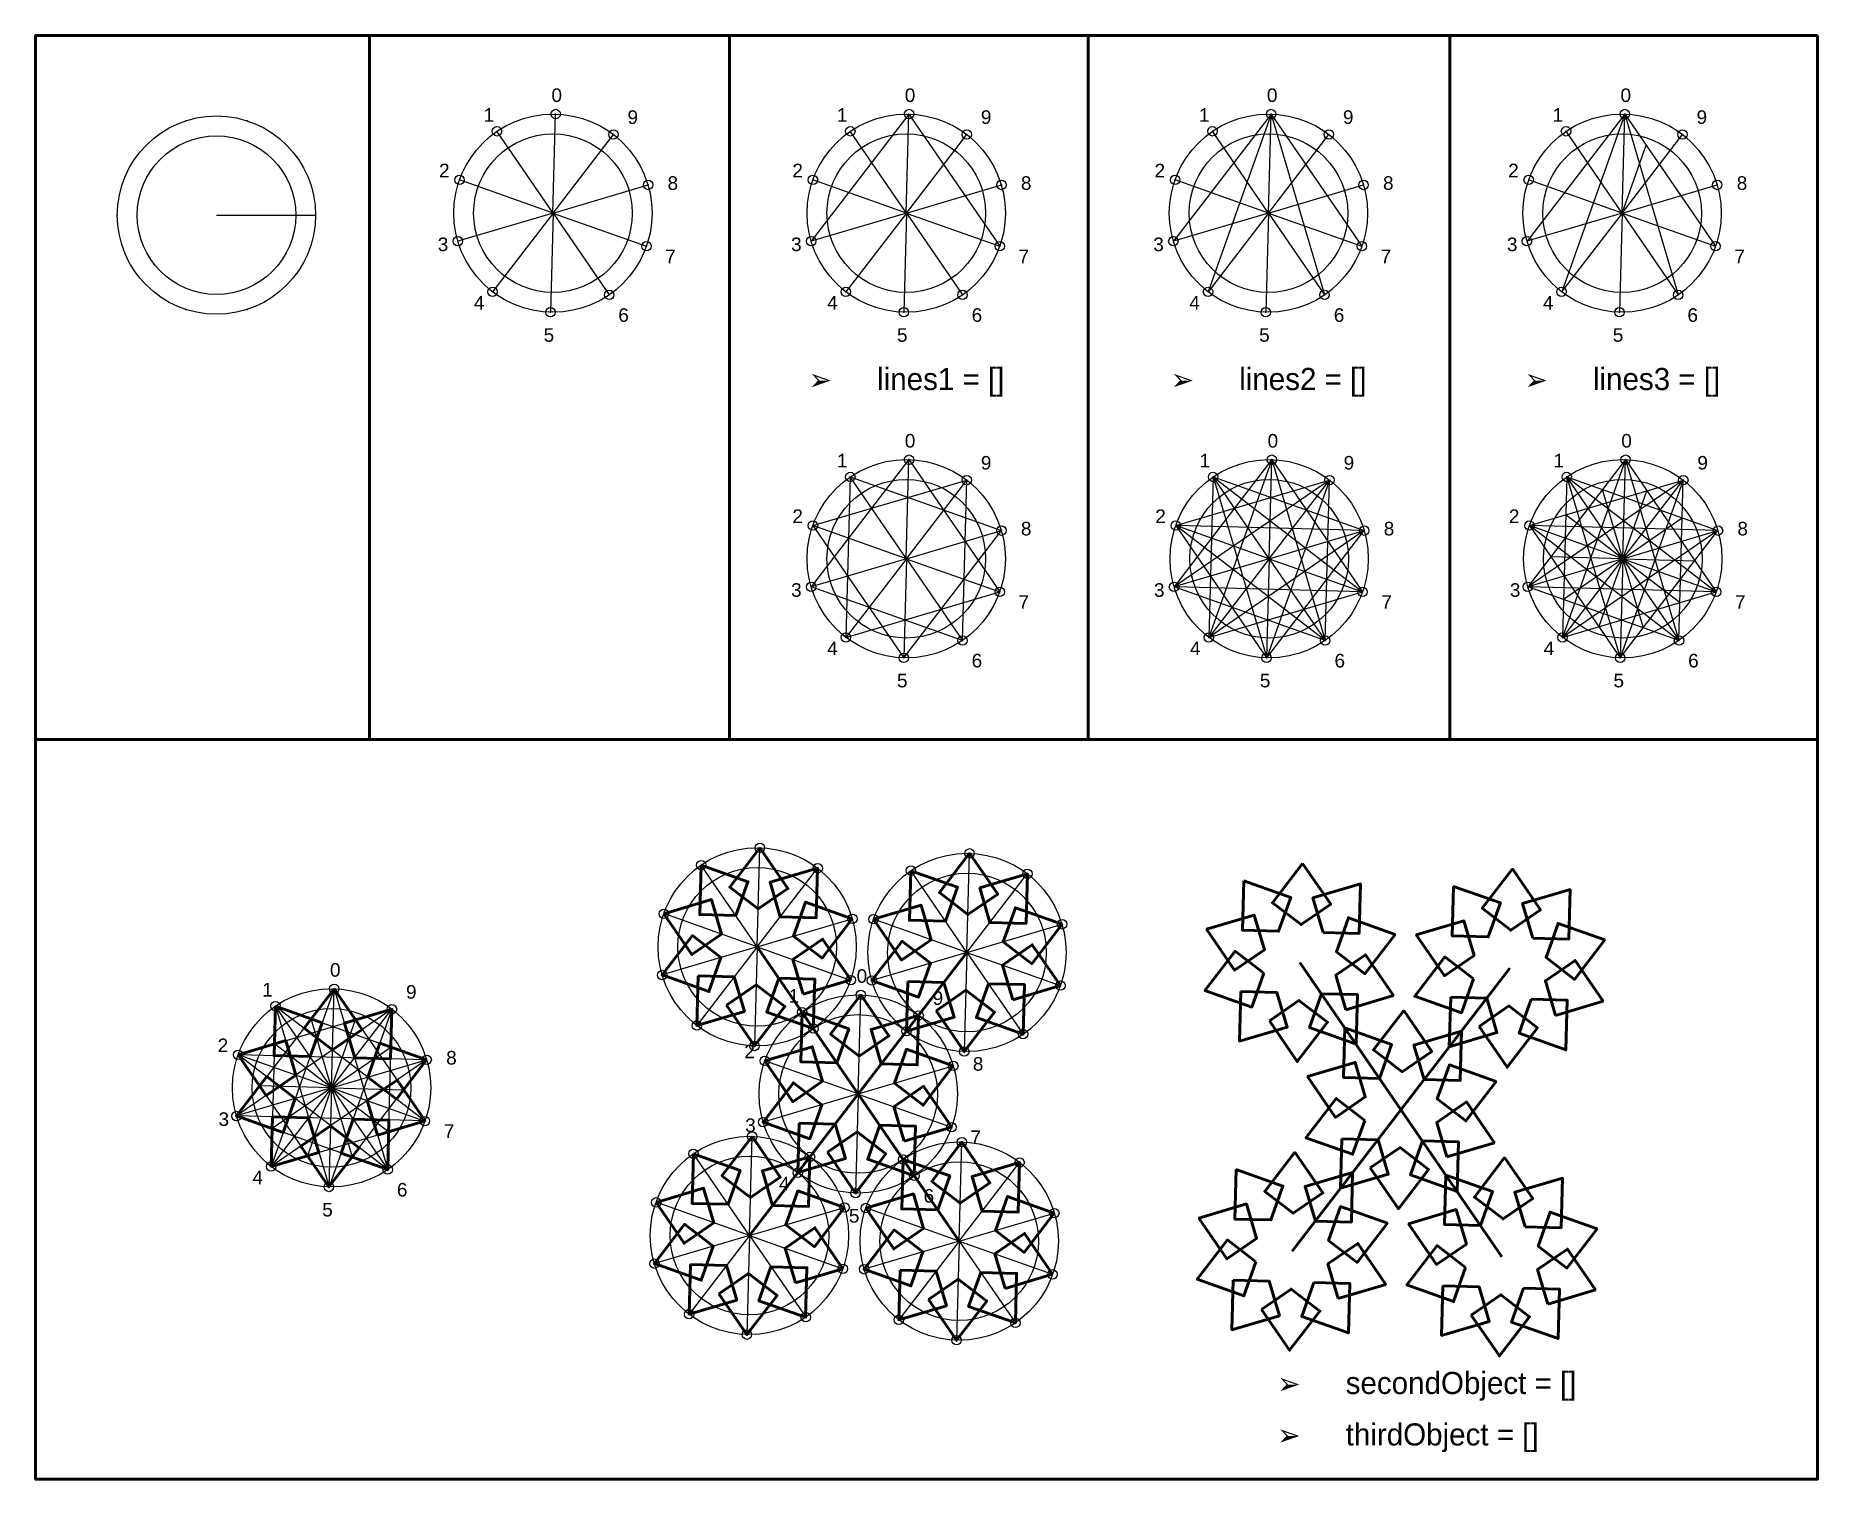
# Model space of a CAD drawing. Header units: inches. Extents: x 7 to 187, y -115 to 31.
import ezdxf

# ---------------------------------------------------------------- set-up
doc = ezdxf.new("R2010")
doc.units = ezdxf.units.IN
doc.header["$MEASUREMENT"] = 0
doc.styles.get("Standard").update_dxf_attribs({"font": 'arial.ttf'})

# ---------------------------------------------------------------- blocks, each defined once
blk = doc.blocks.new('*U1')
blk.add_line((-5, 0), (5, 0))
blk = doc.blocks.new('*U2')
at = {"color": 0, "linetype": 'ByBlock', "lineweight": -2, "transparency": 16777216}
for p, rotation in [((64.58, 17.51), 108), ((67.67, 17.51), 71.99999999999997), ((62.08, 15.69), 143.9999999999999), ((70.17, 15.69), 36.00000000000001), ((61.13, 12.76), 180), ((62.08, 9.82), 215.9999999999999), ((64.58, 8), 251.9999999999999), ((67.67, 8), 287.9999999999999), ((70.17, 9.82), 323.9999999999999)]:
    blk.add_blockref('*U1', p, dxfattribs=dict(at, rotation=rotation))
blk.add_blockref('*U1', (71.13, 12.76), dxfattribs=at)
blk = doc.blocks.new('*U3')
blk.add_circle((0, 0), 0.474)
blk = doc.blocks.new('*U4')
at = {"color": 0, "linetype": 'ByBlock', "lineweight": -2, "transparency": 16777216}
for p, rotation in [((63.04, 22.27), 35.99999999999997), ((58.04, 18.63), 72), ((74.22, 18.63), 324), ((56.13, 12.76), 108), ((76.13, 12.76), 288), ((58.04, 6.88), 144), ((74.22, 6.88), 252), ((63.04, 3.24), 180), ((69.22, 3.24), 216)]:
    blk.add_blockref('*U3', p, dxfattribs=dict(at, rotation=rotation))
blk.add_blockref('*U3', (69.22, 22.27), dxfattribs=at)
blk = doc.blocks.new('*U9')
blk.add_line((-5, 0), (5, 0))
blk = doc.blocks.new('*U10')
at = {"color": 0, "linetype": 'ByBlock', "lineweight": -2, "transparency": 16777216}
for p, rotation in [((64.58, 17.51), 108), ((67.67, 17.51), 71.99999999999997), ((62.08, 15.69), 143.9999999999999), ((70.17, 15.69), 36.00000000000001), ((61.13, 12.76), 180), ((62.08, 9.82), 215.9999999999999), ((64.58, 8), 251.9999999999999), ((67.67, 8), 287.9999999999999), ((70.17, 9.82), 323.9999999999999)]:
    blk.add_blockref('*U9', p, dxfattribs=dict(at, rotation=rotation))
blk.add_blockref('*U9', (71.13, 12.76), dxfattribs=at)
blk = doc.blocks.new('*U11')
blk.add_circle((0, 0), 0.474)
blk = doc.blocks.new('*U12')
at = {"color": 0, "linetype": 'ByBlock', "lineweight": -2, "transparency": 16777216}
for p, rotation in [((63.04, 22.27), 35.99999999999997), ((58.04, 18.63), 72), ((74.22, 18.63), 324), ((56.13, 12.76), 108), ((76.13, 12.76), 288), ((58.04, 6.88), 144), ((74.22, 6.88), 252), ((63.04, 3.24), 180), ((69.22, 3.24), 216)]:
    blk.add_blockref('*U11', p, dxfattribs=dict(at, rotation=rotation))
blk.add_blockref('*U11', (69.22, 22.27), dxfattribs=at)
blk = doc.blocks.new('*U13')
blk.add_line((-5, 0), (5, 0))
blk = doc.blocks.new('*U14')
at = {"color": 0, "linetype": 'ByBlock', "lineweight": -2, "transparency": 16777216}
for p, rotation in [((64.58, 17.51), 108), ((67.67, 17.51), 71.99999999999997), ((62.08, 15.69), 143.9999999999999), ((70.17, 15.69), 36.00000000000001), ((61.13, 12.76), 180), ((62.08, 9.82), 215.9999999999999), ((64.58, 8), 251.9999999999999), ((67.67, 8), 287.9999999999999), ((70.17, 9.82), 323.9999999999999)]:
    blk.add_blockref('*U13', p, dxfattribs=dict(at, rotation=rotation))
blk.add_blockref('*U13', (71.13, 12.76), dxfattribs=at)
blk = doc.blocks.new('*U15')
blk.add_circle((0, 0), 0.474)
blk = doc.blocks.new('*U16')
at = {"color": 0, "linetype": 'ByBlock', "lineweight": -2, "transparency": 16777216}
for p, rotation in [((63.04, 22.27), 35.99999999999997), ((58.04, 18.63), 72), ((74.22, 18.63), 324), ((56.13, 12.76), 108), ((76.13, 12.76), 288), ((58.04, 6.88), 144), ((74.22, 6.88), 252), ((63.04, 3.24), 180), ((69.22, 3.24), 216)]:
    blk.add_blockref('*U15', p, dxfattribs=dict(at, rotation=rotation))
blk.add_blockref('*U15', (69.22, 22.27), dxfattribs=at)
blk = doc.blocks.new('*U17')
blk.add_line((-5, 0), (5, 0))
blk = doc.blocks.new('*U18')
at = {"color": 0, "linetype": 'ByBlock', "lineweight": -2, "transparency": 16777216}
for p, rotation in [((64.58, 17.51), 108), ((67.67, 17.51), 71.99999999999997), ((62.08, 15.69), 143.9999999999999), ((70.17, 15.69), 36.00000000000001), ((61.13, 12.76), 180), ((62.08, 9.82), 215.9999999999999), ((64.58, 8), 251.9999999999999), ((67.67, 8), 287.9999999999999), ((70.17, 9.82), 323.9999999999999)]:
    blk.add_blockref('*U17', p, dxfattribs=dict(at, rotation=rotation))
blk.add_blockref('*U17', (71.13, 12.76), dxfattribs=at)
blk = doc.blocks.new('*U19')
blk.add_circle((0, 0), 0.474)
blk = doc.blocks.new('*U20')
at = {"color": 0, "linetype": 'ByBlock', "lineweight": -2, "transparency": 16777216}
for p, rotation in [((63.04, 22.27), 35.99999999999997), ((58.04, 18.63), 72), ((74.22, 18.63), 324), ((56.13, 12.76), 108), ((76.13, 12.76), 288), ((58.04, 6.88), 144), ((74.22, 6.88), 252), ((63.04, 3.24), 180), ((69.22, 3.24), 216)]:
    blk.add_blockref('*U19', p, dxfattribs=dict(at, rotation=rotation))
blk.add_blockref('*U19', (69.22, 22.27), dxfattribs=at)
blk = doc.blocks.new('*U25')
blk.add_line((-5, 0), (5, 0))
blk = doc.blocks.new('*U26')
at = {"color": 0, "linetype": 'ByBlock', "lineweight": -2, "transparency": 16777216}
for p, rotation in [((64.58, 17.51), 108), ((67.67, 17.51), 71.99999999999997), ((62.08, 15.69), 143.9999999999999), ((70.17, 15.69), 36.00000000000001), ((61.13, 12.76), 180), ((62.08, 9.82), 215.9999999999999), ((64.58, 8), 251.9999999999999), ((67.67, 8), 287.9999999999999), ((70.17, 9.82), 323.9999999999999)]:
    blk.add_blockref('*U25', p, dxfattribs=dict(at, rotation=rotation))
blk.add_blockref('*U25', (71.13, 12.76), dxfattribs=at)
blk = doc.blocks.new('*U27')
blk.add_circle((0, 0), 0.474)
blk = doc.blocks.new('*U28')
at = {"color": 0, "linetype": 'ByBlock', "lineweight": -2, "transparency": 16777216}
for p, rotation in [((63.04, 22.27), 35.99999999999997), ((58.04, 18.63), 72), ((74.22, 18.63), 324), ((56.13, 12.76), 108), ((76.13, 12.76), 288), ((58.04, 6.88), 144), ((74.22, 6.88), 252), ((63.04, 3.24), 180), ((69.22, 3.24), 216)]:
    blk.add_blockref('*U27', p, dxfattribs=dict(at, rotation=rotation))
blk.add_blockref('*U27', (69.22, 22.27), dxfattribs=at)
blk = doc.blocks.new('*U29')
blk.add_line((-5, 0), (5, 0))
blk = doc.blocks.new('*U30')
at = {"color": 0, "linetype": 'ByBlock', "lineweight": -2, "transparency": 16777216}
for p, rotation in [((64.58, 17.51), 108), ((67.67, 17.51), 71.99999999999997), ((62.08, 15.69), 143.9999999999999), ((70.17, 15.69), 36.00000000000001), ((61.13, 12.76), 180), ((62.08, 9.82), 215.9999999999999), ((64.58, 8), 251.9999999999999), ((67.67, 8), 287.9999999999999), ((70.17, 9.82), 323.9999999999999)]:
    blk.add_blockref('*U29', p, dxfattribs=dict(at, rotation=rotation))
blk.add_blockref('*U29', (71.13, 12.76), dxfattribs=at)
blk = doc.blocks.new('*U31')
blk.add_circle((0, 0), 0.474)
blk = doc.blocks.new('*U32')
at = {"color": 0, "linetype": 'ByBlock', "lineweight": -2, "transparency": 16777216}
for p, rotation in [((63.04, 22.27), 35.99999999999997), ((58.04, 18.63), 72), ((74.22, 18.63), 324), ((56.13, 12.76), 108), ((76.13, 12.76), 288), ((58.04, 6.88), 144), ((74.22, 6.88), 252), ((63.04, 3.24), 180), ((69.22, 3.24), 216)]:
    blk.add_blockref('*U31', p, dxfattribs=dict(at, rotation=rotation))
blk.add_blockref('*U31', (69.22, 22.27), dxfattribs=at)
blk = doc.blocks.new('*U33')
blk.add_line((-5, 0), (5, 0))
blk = doc.blocks.new('*U34')
at = {"color": 0, "linetype": 'ByBlock', "lineweight": -2, "transparency": 16777216}
for p, rotation in [((64.58, 17.51), 108), ((67.67, 17.51), 71.99999999999997), ((62.08, 15.69), 143.9999999999999), ((70.17, 15.69), 36.00000000000001), ((61.13, 12.76), 180), ((62.08, 9.82), 215.9999999999999), ((64.58, 8), 251.9999999999999), ((67.67, 8), 287.9999999999999), ((70.17, 9.82), 323.9999999999999)]:
    blk.add_blockref('*U33', p, dxfattribs=dict(at, rotation=rotation))
blk.add_blockref('*U33', (71.13, 12.76), dxfattribs=at)
blk = doc.blocks.new('*U35')
blk.add_circle((0, 0), 0.474)
blk = doc.blocks.new('*U36')
at = {"color": 0, "linetype": 'ByBlock', "lineweight": -2, "transparency": 16777216}
for p, rotation in [((63.04, 22.27), 35.99999999999997), ((58.04, 18.63), 72), ((74.22, 18.63), 324), ((56.13, 12.76), 108), ((76.13, 12.76), 288), ((58.04, 6.88), 144), ((74.22, 6.88), 252), ((63.04, 3.24), 180), ((69.22, 3.24), 216)]:
    blk.add_blockref('*U35', p, dxfattribs=dict(at, rotation=rotation))
blk.add_blockref('*U35', (69.22, 22.27), dxfattribs=at)
blk = doc.blocks.new('*U39')
blk.add_line((-5, 0), (5, 0))
blk = doc.blocks.new('*U40')
at = {"color": 0, "linetype": 'ByBlock', "lineweight": -2, "transparency": 16777216}
for p, rotation in [((64.58, 17.51), 108), ((67.67, 17.51), 71.99999999999997), ((62.08, 15.69), 143.9999999999999), ((70.17, 15.69), 36.00000000000001), ((61.13, 12.76), 180), ((62.08, 9.82), 215.9999999999999), ((64.58, 8), 251.9999999999999), ((67.67, 8), 287.9999999999999), ((70.17, 9.82), 323.9999999999999)]:
    blk.add_blockref('*U39', p, dxfattribs=dict(at, rotation=rotation))
blk.add_blockref('*U39', (71.13, 12.76), dxfattribs=at)
blk = doc.blocks.new('*U37')
blk.add_circle((0, 0), 0.474)
blk = doc.blocks.new('*U38')
at = {"color": 0, "linetype": 'ByBlock', "lineweight": -2, "transparency": 16777216}
for p, rotation in [((63.04, 22.27), 35.99999999999997), ((58.04, 18.63), 72), ((74.22, 18.63), 324), ((56.13, 12.76), 108), ((76.13, 12.76), 288), ((58.04, 6.88), 144), ((74.22, 6.88), 252), ((63.04, 3.24), 180), ((69.22, 3.24), 216)]:
    blk.add_blockref('*U37', p, dxfattribs=dict(at, rotation=rotation))
blk.add_blockref('*U37', (69.22, 22.27), dxfattribs=at)
blk = doc.blocks.new('*U45')
blk.add_circle((0, 0), 0.474)
blk = doc.blocks.new('*U46')
at = {"color": 0, "linetype": 'ByBlock', "lineweight": -2, "transparency": 16777216}
for p, rotation in [((63.04, 22.27), 35.99999999999997), ((58.04, 18.63), 72), ((74.22, 18.63), 324), ((56.13, 12.76), 108), ((76.13, 12.76), 288), ((58.04, 6.88), 144), ((74.22, 6.88), 252), ((63.04, 3.24), 180), ((69.22, 3.24), 216)]:
    blk.add_blockref('*U45', p, dxfattribs=dict(at, rotation=rotation))
blk.add_blockref('*U45', (69.22, 22.27), dxfattribs=at)
blk = doc.blocks.new('*U49')
blk.add_line((-5, 0), (5, 0))
blk = doc.blocks.new('*U50')
at = {"color": 0, "linetype": 'ByBlock', "lineweight": -2, "transparency": 16777216}
for p, rotation in [((64.58, 17.51), 108), ((67.67, 17.51), 71.99999999999997), ((62.08, 15.69), 143.9999999999999), ((70.17, 15.69), 36.00000000000001), ((61.13, 12.76), 180), ((62.08, 9.82), 215.9999999999999), ((64.58, 8), 251.9999999999999), ((67.67, 8), 287.9999999999999), ((70.17, 9.82), 323.9999999999999)]:
    blk.add_blockref('*U49', p, dxfattribs=dict(at, rotation=rotation))
blk.add_blockref('*U49', (71.13, 12.76), dxfattribs=at)
blk = doc.blocks.new('*U53')
blk.add_circle((0, 0), 0.474)
blk = doc.blocks.new('*U54')
at = {"color": 0, "linetype": 'ByBlock', "lineweight": -2, "transparency": 16777216}
for p, rotation in [((63.04, 22.27), 35.99999999999997), ((58.04, 18.63), 72), ((74.22, 18.63), 324), ((56.13, 12.76), 108), ((76.13, 12.76), 288), ((58.04, 6.88), 144), ((74.22, 6.88), 252), ((63.04, 3.24), 180), ((69.22, 3.24), 216)]:
    blk.add_blockref('*U53', p, dxfattribs=dict(at, rotation=rotation))
blk.add_blockref('*U53', (69.22, 22.27), dxfattribs=at)
blk = doc.blocks.new('*U51')
blk.add_line((-5, 0), (5, 0))
blk = doc.blocks.new('*U52')
at = {"color": 0, "linetype": 'ByBlock', "lineweight": -2, "transparency": 16777216}
for p, rotation in [((64.58, 17.51), 108), ((67.67, 17.51), 71.99999999999997), ((62.08, 15.69), 143.9999999999999), ((70.17, 15.69), 36.00000000000001), ((61.13, 12.76), 180), ((62.08, 9.82), 215.9999999999999), ((64.58, 8), 251.9999999999999), ((67.67, 8), 287.9999999999999), ((70.17, 9.82), 323.9999999999999)]:
    blk.add_blockref('*U51', p, dxfattribs=dict(at, rotation=rotation))
blk.add_blockref('*U51', (71.13, 12.76), dxfattribs=at)
blk = doc.blocks.new('*U57')
blk.add_circle((0, 0), 0.474)
blk = doc.blocks.new('*U58')
at = {"color": 0, "linetype": 'ByBlock', "lineweight": -2, "transparency": 16777216}
for p, rotation in [((63.04, 22.27), 35.99999999999997), ((58.04, 18.63), 72), ((74.22, 18.63), 324), ((56.13, 12.76), 108), ((76.13, 12.76), 288), ((58.04, 6.88), 144), ((74.22, 6.88), 252), ((63.04, 3.24), 180), ((69.22, 3.24), 216)]:
    blk.add_blockref('*U57', p, dxfattribs=dict(at, rotation=rotation))
blk.add_blockref('*U57', (69.22, 22.27), dxfattribs=at)
blk = doc.blocks.new('*U55')
blk.add_line((-5, 0), (5, 0))
blk = doc.blocks.new('*U56')
at = {"color": 0, "linetype": 'ByBlock', "lineweight": -2, "transparency": 16777216}
for p, rotation in [((64.58, 17.51), 108), ((67.67, 17.51), 71.99999999999997), ((62.08, 15.69), 143.9999999999999), ((70.17, 15.69), 36.00000000000001), ((61.13, 12.76), 180), ((62.08, 9.82), 215.9999999999999), ((64.58, 8), 251.9999999999999), ((67.67, 8), 287.9999999999999), ((70.17, 9.82), 323.9999999999999)]:
    blk.add_blockref('*U55', p, dxfattribs=dict(at, rotation=rotation))
blk.add_blockref('*U55', (71.13, 12.76), dxfattribs=at)
blk = doc.blocks.new('*U61')
blk.add_circle((0, 0), 0.474)
blk = doc.blocks.new('*U62')
at = {"color": 0, "linetype": 'ByBlock', "lineweight": -2, "transparency": 16777216}
for p, rotation in [((63.04, 22.27), 35.99999999999997), ((58.04, 18.63), 72), ((74.22, 18.63), 324), ((56.13, 12.76), 108), ((76.13, 12.76), 288), ((58.04, 6.88), 144), ((74.22, 6.88), 252), ((63.04, 3.24), 180), ((69.22, 3.24), 216)]:
    blk.add_blockref('*U61', p, dxfattribs=dict(at, rotation=rotation))
blk.add_blockref('*U61', (69.22, 22.27), dxfattribs=at)
blk = doc.blocks.new('*U59')
blk.add_line((-5, 0), (5, 0))
blk = doc.blocks.new('*U60')
at = {"color": 0, "linetype": 'ByBlock', "lineweight": -2, "transparency": 16777216}
for p, rotation in [((64.58, 17.51), 108), ((67.67, 17.51), 71.99999999999997), ((62.08, 15.69), 143.9999999999999), ((70.17, 15.69), 36.00000000000001), ((61.13, 12.76), 180), ((62.08, 9.82), 215.9999999999999), ((64.58, 8), 251.9999999999999), ((67.67, 8), 287.9999999999999), ((70.17, 9.82), 323.9999999999999)]:
    blk.add_blockref('*U59', p, dxfattribs=dict(at, rotation=rotation))
blk.add_blockref('*U59', (71.13, 12.76), dxfattribs=at)
blk = doc.blocks.new('*U65')
blk.add_circle((0, 0), 0.474)
blk = doc.blocks.new('*U66')
at = {"color": 0, "linetype": 'ByBlock', "lineweight": -2, "transparency": 16777216}
for p, rotation in [((63.04, 22.27), 35.99999999999997), ((58.04, 18.63), 72), ((74.22, 18.63), 324), ((56.13, 12.76), 108), ((76.13, 12.76), 288), ((58.04, 6.88), 144), ((74.22, 6.88), 252), ((63.04, 3.24), 180), ((69.22, 3.24), 216)]:
    blk.add_blockref('*U65', p, dxfattribs=dict(at, rotation=rotation))
blk.add_blockref('*U65', (69.22, 22.27), dxfattribs=at)
blk = doc.blocks.new('*U63')
blk.add_line((-5, 0), (5, 0))
blk = doc.blocks.new('*U64')
at = {"color": 0, "linetype": 'ByBlock', "lineweight": -2, "transparency": 16777216}
for p, rotation in [((64.58, 17.51), 108), ((67.67, 17.51), 71.99999999999997), ((62.08, 15.69), 143.9999999999999), ((70.17, 15.69), 36.00000000000001), ((61.13, 12.76), 180), ((62.08, 9.82), 215.9999999999999), ((64.58, 8), 251.9999999999999), ((67.67, 8), 287.9999999999999), ((70.17, 9.82), 323.9999999999999)]:
    blk.add_blockref('*U63', p, dxfattribs=dict(at, rotation=rotation))
blk.add_blockref('*U63', (71.13, 12.76), dxfattribs=at)

msp = doc.modelspace()

# ---------------------------------------------------------------- linework, layer by layer
at = {"lineweight": 53}
for p, q in [((41.13, 30.59), (41.13, -40.4)), ((77.44, 30.59), (77.44, -40.4)), ((113.64, 30.59), (113.64, -40.4)), ((150.1, 30.59), (150.1, -40.4)), ((187.18, 30.59), (187.18, -40.4)), ((101.4, -61.87), (79.46, -90.41)), ((80.24, -61.3), (100.62, -90.98))]:
    msp.add_line(p, q, dxfattribs=at)
at = {"color": 240, "true_color": 0xed1f24}
for p, q in [((95.55, 22.69), (85.69, 9.86)), ((95.55, 22.69), (104.71, 9.35)), ((132.08, 22.69), (122.22, 9.86)), ((132.08, 22.69), (141.23, 9.35)), ((167.75, 22.69), (157.89, 9.86)), ((167.75, 22.69), (176.91, 9.35)), ((95.55, -12.16), (85.69, -24.99)), ((95.55, -12.16), (104.71, -25.5)), ((132.15, -12.16), (122.29, -24.99)), ((132.15, -12.16), (141.31, -25.5)), ((167.82, -12.16), (157.96, -24.99)), ((167.82, -12.16), (176.98, -25.5)), ((85.86, -18.82), (101.38, -14.23)), ((89.62, -13.91), (89.19, -30.09)), ((89.62, -13.91), (104.87, -19.33)), ((100.94, -30.4), (101.38, -14.23)), ((122.46, -18.82), (137.97, -14.23)), ((126.22, -13.91), (125.79, -30.09)), ((126.22, -13.91), (141.47, -19.33)), ((137.54, -30.4), (137.97, -14.23)), ((158.13, -18.82), (173.65, -14.23)), ((161.9, -13.91), (161.46, -30.09)), ((161.9, -13.91), (177.14, -19.33)), ((173.21, -30.4), (173.65, -14.23)), ((85.86, -18.82), (95.02, -32.16)), ((95.03, -32.16), (104.87, -19.33)), ((122.46, -18.82), (131.61, -32.16)), ((131.63, -32.16), (141.47, -19.33)), ((158.13, -18.82), (167.29, -32.16)), ((167.3, -32.16), (177.14, -19.33)), ((100.94, -30.4), (85.69, -24.99)), ((137.54, -30.4), (122.29, -24.99)), ((173.21, -30.4), (157.96, -24.99)), ((89.19, -30.09), (104.71, -25.5)), ((125.79, -30.09), (141.31, -25.5)), ((161.46, -30.09), (176.98, -25.5)), ((37.58, -65.52), (27.72, -78.35)), ((37.58, -65.52), (46.74, -78.86)), ((27.89, -72.18), (43.4, -67.59)), ((31.65, -67.28), (31.22, -83.45)), ((31.65, -67.28), (46.9, -72.69)), ((42.97, -83.77), (43.4, -67.59)), ((27.89, -72.18), (37.04, -85.52)), ((37.06, -85.52), (46.9, -72.69)), ((42.97, -83.77), (27.72, -78.35)), ((31.22, -83.45), (46.74, -78.86))]:
    msp.add_line(p, q, dxfattribs=at)
at = {"color": 4}
for p, q in [((132.08, 22.69), (125.72, 4.77)), ((132.08, 22.69), (137.47, 4.45)), ((167.75, 22.69), (161.39, 4.77)), ((167.75, 22.69), (173.14, 4.45)), ((132.15, -12.16), (125.79, -30.09)), ((132.15, -12.16), (137.54, -30.4)), ((167.82, -12.16), (161.46, -30.09)), ((167.82, -12.16), (173.21, -30.4)), ((137.97, -14.23), (122.29, -24.99)), ((126.22, -13.91), (141.31, -25.5)), ((126.22, -13.91), (131.63, -32.16)), ((137.97, -14.23), (131.63, -32.16)), ((173.65, -14.23), (157.96, -24.99)), ((161.9, -13.91), (176.98, -25.5)), ((161.9, -13.91), (167.3, -32.16)), ((173.65, -14.23), (167.3, -32.16)), ((141.47, -19.33), (122.46, -18.82)), ((137.54, -30.4), (122.46, -18.82)), ((141.47, -19.33), (125.79, -30.09)), ((177.14, -19.33), (158.13, -18.82)), ((173.21, -30.4), (158.13, -18.82)), ((177.14, -19.33), (161.46, -30.09)), ((141.31, -25.5), (122.29, -24.99)), ((176.98, -25.5), (157.96, -24.99)), ((37.58, -65.52), (31.22, -83.45)), ((37.58, -65.52), (42.97, -83.77)), ((43.4, -67.59), (27.72, -78.35)), ((31.65, -67.28), (46.74, -78.86)), ((31.65, -67.28), (37.06, -85.52)), ((43.4, -67.59), (37.06, -85.52)), ((46.9, -72.69), (27.89, -72.18)), ((42.97, -83.77), (27.89, -72.18)), ((46.9, -72.69), (31.22, -83.45)), ((46.74, -78.86), (27.72, -78.35))]:
    msp.add_line(p, q, dxfattribs=at)
at = {"color": 3}
for p, q in [((167.48, 12.69), (169.91, 19.54)), ((167.55, -22.16), (165.49, -15.19)), ((167.55, -22.16), (169.98, -15.31)), ((167.55, -22.16), (161.79, -17.73)), ((167.55, -22.16), (173.54, -18.05)), ((167.55, -22.16), (160.29, -21.96)), ((167.55, -22.16), (161.56, -26.27)), ((167.55, -22.16), (165.12, -29.01)), ((167.55, -22.16), (169.62, -29.13)), ((167.55, -22.16), (173.32, -26.59)), ((167.55, -22.16), (174.82, -22.36)), ((37.31, -75.52), (35.25, -68.55)), ((37.31, -75.52), (39.74, -68.67)), ((37.31, -75.52), (31.55, -71.09)), ((37.31, -75.52), (43.3, -71.41)), ((37.31, -75.52), (30.05, -75.33)), ((37.31, -75.52), (31.32, -79.63)), ((37.31, -75.52), (34.88, -82.37)), ((37.31, -75.52), (39.38, -82.49)), ((37.31, -75.52), (43.07, -79.95)), ((37.31, -75.52), (44.58, -75.72))]:
    msp.add_line(p, q, dxfattribs=at)
msp.add_line((25.7, 12.49), (35.7, 12.49))
at = {"color": 30, "lineweight": 53, "true_color": 0xf26722}
msp.add_line((134.99, -62.88), (155.36, -92.56), dxfattribs=at)
at = {"color": 2, "lineweight": 53}
msp.add_line((156.15, -63.45), (134.21, -91.99), dxfattribs=at)
at = {"lineweight": 53}
msp.add_lwpolyline([(187.18, -40.4), (7.46, -40.4), (7.46, 30.59), (187.18, 30.59)], dxfattribs=at)
msp.add_lwpolyline([(7.46, -40.4), (187.18, -40.4), (187.18, -115), (7.46, -115)], close=True, dxfattribs=at)
at = {"color": 6, "lineweight": 53}
for points in [[(80.51, -51.3), (77.47, -55.27), (80.35, -57.48), (83.34, -55.43), (80.51, -51.3)], [(101.67, -51.87), (98.62, -55.83), (101.5, -58.05), (104.5, -55.99), (101.67, -51.87)], [(74.59, -53.05), (74.45, -58.05), (78.08, -58.15), (79.3, -54.73), (74.59, -53.05)], [(82.57, -58.27), (81.54, -54.79), (86.34, -53.37), (86.2, -58.37), (82.57, -58.27)], [(95.74, -53.62), (95.6, -58.62), (99.24, -58.72), (100.45, -55.29), (95.74, -53.62)], [(135.26, -52.88), (132.21, -56.85), (135.1, -59.06), (138.09, -57), (135.26, -52.88)], [(156.41, -53.45), (153.37, -57.41), (156.25, -59.63), (159.24, -57.57), (156.41, -53.45)], [(103.72, -58.84), (102.7, -55.35), (107.49, -53.94), (107.36, -58.93), (103.72, -58.84)], [(129.33, -54.63), (129.2, -59.63), (132.83, -59.73), (134.05, -56.31), (129.33, -54.63)], [(137.32, -59.85), (136.29, -56.37), (141.09, -54.95), (140.95, -59.95), (137.32, -59.85)], [(150.49, -55.2), (150.35, -60.2), (153.98, -60.3), (155.2, -56.87), (150.49, -55.2)], [(158.47, -60.42), (157.44, -56.93), (162.24, -55.52), (162.1, -60.51), (158.47, -60.42)], [(70.82, -57.96), (73.65, -62.08), (76.65, -60.02), (75.62, -56.54), (70.82, -57.96)], [(89.83, -58.46), (85.12, -56.79), (83.91, -60.22), (86.79, -62.43), (89.83, -58.46)], [(91.97, -58.52), (94.8, -62.64), (97.8, -60.59), (96.77, -57.1), (91.97, -58.52)], [(110.99, -59.03), (106.28, -57.36), (105.06, -60.78), (107.94, -63), (110.99, -59.03)], [(125.57, -59.53), (128.4, -63.66), (131.4, -61.6), (130.37, -58.12), (125.57, -59.53)], [(144.58, -60.04), (139.87, -58.37), (138.66, -61.8), (141.54, -64.01), (144.58, -60.04)], [(146.72, -60.1), (149.55, -64.22), (152.55, -62.17), (151.52, -58.68), (146.72, -60.1)], [(165.74, -60.61), (161.03, -58.94), (159.81, -62.36), (162.69, -64.58), (165.74, -60.61)], [(76.58, -62.38), (75.37, -65.81), (70.65, -64.13), (73.7, -60.17), (76.58, -62.38)], [(97.73, -62.95), (96.52, -66.37), (91.81, -64.7), (94.85, -60.74), (97.73, -62.95)], [(131.33, -63.96), (130.12, -67.38), (125.4, -65.71), (128.45, -61.75), (131.33, -63.96)], [(152.48, -64.53), (151.27, -67.95), (146.56, -66.28), (149.6, -62.31), (152.48, -64.53)], [(74.29, -64.23), (77.93, -64.33), (78.96, -67.81), (74.15, -69.23), (74.29, -64.23), (74.29, -64.23)], [(37.58, -65.52), (34.53, -69.49), (37.41, -71.7), (40.41, -69.65), (37.58, -65.52)], [(90.7, -66.14), (87.65, -70.11), (90.53, -72.32), (93.53, -70.27), (90.7, -66.14)], [(95.44, -64.8), (99.08, -64.9), (100.11, -68.38), (95.3, -69.8), (95.44, -64.8), (95.44, -64.8)], [(129.03, -65.81), (132.67, -65.91), (133.7, -69.39), (128.9, -70.81), (129.03, -65.81), (129.03, -65.81)], [(150.19, -66.38), (153.83, -66.47), (154.86, -69.95), (150.05, -71.37), (150.19, -66.38), (150.19, -66.38)], [(31.65, -67.28), (31.52, -72.27), (35.15, -72.37), (36.36, -68.95), (31.65, -67.28)], [(39.64, -72.49), (38.61, -69.01), (43.4, -67.59), (43.27, -72.59), (39.64, -72.49)], [(84.77, -67.89), (84.64, -72.89), (88.27, -72.99), (89.48, -69.57), (84.77, -67.89)], [(92.76, -73.11), (91.73, -69.63), (96.52, -68.21), (96.39, -73.21), (92.76, -73.11)], [(145.45, -67.72), (142.4, -71.69), (145.28, -73.9), (148.28, -71.84), (145.45, -67.72)], [(139.52, -69.47), (139.39, -74.47), (143.02, -74.57), (144.23, -71.15), (139.52, -69.47)], [(147.51, -74.69), (146.48, -71.21), (151.27, -69.79), (151.14, -74.79), (147.51, -74.69)], [(27.89, -72.18), (30.72, -76.3), (33.72, -74.24), (32.68, -70.76), (27.89, -72.18)], [(46.9, -72.69), (42.19, -71.02), (40.97, -74.44), (43.86, -76.65), (46.9, -72.69)], [(81.01, -72.8), (83.84, -76.92), (86.84, -74.86), (85.8, -71.38), (81.01, -72.8)], [(100.02, -73.31), (95.31, -71.63), (94.09, -75.06), (96.98, -77.27), (100.02, -73.31)], [(135.75, -74.37), (138.58, -78.5), (141.58, -76.44), (140.55, -72.96), (135.75, -74.37)], [(154.77, -74.88), (150.06, -73.21), (148.84, -76.64), (151.73, -78.85), (154.77, -74.88)], [(33.65, -76.6), (32.43, -80.03), (27.72, -78.35), (30.77, -74.39), (33.65, -76.6)], [(86.77, -77.22), (85.55, -80.65), (80.84, -78.97), (83.89, -75.01), (86.77, -77.22)], [(141.52, -78.8), (140.3, -82.22), (135.59, -80.55), (138.64, -76.59), (141.52, -78.8)], [(31.35, -78.45), (34.99, -78.55), (36.02, -82.03), (31.22, -83.45), (31.35, -78.45), (31.35, -78.45)], [(84.47, -79.07), (88.11, -79.17), (89.14, -82.65), (84.34, -84.07), (84.47, -79.07), (84.47, -79.07)], [(79.73, -80.42), (76.69, -84.38), (79.57, -86.59), (82.56, -84.54), (79.73, -80.42)], [(139.22, -80.65), (142.86, -80.75), (143.89, -84.23), (139.09, -85.65), (139.22, -80.65), (139.22, -80.65)], [(73.81, -82.17), (73.67, -87.17), (77.3, -87.26), (78.52, -83.84), (73.81, -82.17)], [(81.79, -87.38), (80.76, -83.9), (85.56, -82.48), (85.42, -87.48), (81.79, -87.38)], [(100.88, -80.98), (97.84, -84.95), (100.72, -87.16), (103.71, -85.11), (100.88, -80.98)], [(134.48, -82), (131.43, -85.96), (134.31, -88.17), (137.31, -86.12), (134.48, -82)], [(155.63, -82.56), (152.59, -86.53), (155.47, -88.74), (158.46, -86.69), (155.63, -82.56)], [(94.96, -82.74), (94.82, -87.73), (98.46, -87.83), (99.67, -84.41), (94.96, -82.74)], [(102.94, -87.95), (101.91, -84.47), (106.71, -83.05), (106.58, -88.05), (102.94, -87.95)], [(128.55, -83.75), (128.42, -88.75), (132.05, -88.84), (133.27, -85.42), (128.55, -83.75)], [(136.54, -88.96), (135.51, -85.48), (140.3, -84.06), (140.17, -89.06), (136.54, -88.96)], [(149.71, -84.31), (149.57, -89.31), (153.2, -89.41), (154.42, -85.99), (149.71, -84.31)], [(70.04, -87.07), (72.87, -91.19), (75.87, -89.13), (74.84, -85.65), (70.04, -87.07)], [(89.05, -87.58), (84.34, -85.91), (83.13, -89.33), (86.01, -91.55), (89.05, -87.58)], [(91.19, -87.64), (94.02, -91.76), (97.02, -89.7), (95.99, -86.22), (91.19, -87.64)], [(157.69, -89.53), (156.66, -86.05), (161.46, -84.63), (161.32, -89.63), (157.69, -89.53)], [(110.21, -88.15), (105.5, -86.47), (104.28, -89.9), (107.16, -92.11), (110.21, -88.15)], [(124.79, -88.65), (127.62, -92.77), (130.62, -90.71), (129.59, -87.23), (124.79, -88.65)], [(143.8, -89.16), (139.09, -87.49), (137.88, -90.91), (140.76, -93.12), (143.8, -89.16)], [(145.94, -89.22), (148.77, -93.34), (151.77, -91.28), (150.74, -87.8), (145.94, -89.22)], [(164.95, -89.73), (160.24, -88.05), (159.03, -91.48), (161.91, -93.69), (164.95, -89.73)], [(75.8, -91.5), (74.59, -94.92), (69.87, -93.25), (72.92, -89.28), (75.8, -91.5)], [(96.95, -92.06), (95.74, -95.49), (91.03, -93.81), (94.07, -89.85), (96.95, -92.06)], [(130.55, -93.07), (129.33, -96.5), (124.62, -94.83), (127.67, -90.86), (130.55, -93.07)], [(151.7, -93.64), (150.49, -97.07), (145.77, -95.39), (148.82, -91.43), (151.7, -93.64)], [(73.51, -93.34), (77.15, -93.44), (78.18, -96.92), (73.37, -98.34), (73.51, -93.34), (73.51, -93.34)], [(94.66, -93.91), (98.3, -94.01), (99.33, -97.49), (94.52, -98.91), (94.66, -93.91), (94.66, -93.91)], [(128.25, -94.92), (131.89, -95.02), (132.92, -98.5), (128.12, -99.92), (128.25, -94.92), (128.25, -94.92)], [(149.41, -95.49), (153.05, -95.59), (154.08, -99.07), (149.27, -100.49), (149.41, -95.49), (149.41, -95.49)]]:
    msp.add_lwpolyline(points, close=True, dxfattribs=at)
for points in [[(84.87, -66.06), (83.84, -62.58), (86.84, -60.52), (89.67, -64.64)], [(106.03, -66.63), (105, -63.14), (107.99, -61.09), (110.82, -65.21)], [(139.62, -67.64), (138.59, -64.16), (141.59, -62.1), (144.42, -66.22)], [(160.77, -68.21), (159.75, -64.72), (162.74, -62.67), (165.57, -66.79)], [(82.41, -64.45), (86.04, -64.55), (85.9, -69.54), (81.2, -67.88), (82.41, -64.45)], [(89.67, -64.64), (84.87, -66.06)], [(77.15, -67.17), (80.14, -65.12), (83.03, -67.33), (79.98, -71.3), (77.15, -67.17)], [(98.3, -67.74), (101.3, -65.68), (104.18, -67.9), (101.13, -71.86), (98.3, -67.74)], [(103.56, -65.02), (107.19, -65.11), (107.06, -70.11), (102.35, -68.44), (103.57, -65.02)], [(110.82, -65.21), (106.03, -66.63)], [(137.15, -66.03), (140.79, -66.12), (140.65, -71.12), (135.95, -69.45), (137.16, -66.03)], [(144.42, -66.22), (139.62, -67.64)], [(131.9, -68.75), (134.89, -66.7), (137.78, -68.91), (134.72, -72.87), (131.9, -68.75)], [(153.05, -69.32), (156.04, -67.26), (158.93, -69.48), (155.88, -73.44), (153.05, -69.32)], [(158.31, -66.59), (161.94, -66.69), (161.8, -71.69), (157.1, -70.02), (158.31, -66.59)], [(165.57, -66.79), (160.77, -68.21)], [(41.94, -80.28), (40.91, -76.8), (43.91, -74.74), (46.74, -78.86)], [(95.06, -80.9), (94.03, -77.42), (97.03, -75.36), (99.86, -79.48)], [(149.81, -82.48), (148.78, -79), (151.77, -76.94), (154.6, -81.06)], [(39.47, -78.67), (43.1, -78.77), (42.97, -83.77), (38.27, -82.1), (39.48, -78.67)], [(46.74, -78.86), (41.94, -80.28)], [(34.21, -81.39), (37.21, -79.34), (40.1, -81.56), (37.04, -85.52), (34.21, -81.39)], [(87.33, -82.01), (90.33, -79.96), (93.21, -82.18), (90.16, -86.14), (87.33, -82.01)], [(92.59, -79.29), (96.22, -79.39), (96.09, -84.38), (91.39, -82.72), (92.6, -79.29)], [(99.86, -79.48), (95.06, -80.9)], [(147.34, -80.87), (150.97, -80.97), (150.84, -85.96), (146.13, -84.29), (147.35, -80.87)], [(142.08, -83.59), (145.08, -81.54), (147.96, -83.75), (144.91, -87.71), (142.08, -83.59)], [(154.6, -81.06), (149.81, -82.48)], [(84.09, -95.17), (83.06, -91.69), (86.06, -89.63), (88.89, -93.76)], [(105.25, -95.74), (104.22, -92.26), (107.21, -90.2), (110.04, -94.32)], [(138.84, -96.75), (137.81, -93.27), (140.81, -91.21), (143.64, -95.34)], [(159.99, -97.32), (158.96, -93.84), (161.96, -91.78), (164.79, -95.9)], [(76.37, -96.29), (79.36, -94.23), (82.25, -96.45), (79.2, -100.41), (76.37, -96.29)], [(81.63, -93.56), (85.26, -93.66), (85.12, -98.66), (80.42, -96.99), (81.63, -93.56)], [(88.89, -93.76), (84.09, -95.17)], [(97.52, -96.85), (100.51, -94.8), (103.4, -97.02), (100.35, -100.98), (97.52, -96.85)], [(102.78, -94.13), (106.41, -94.23), (106.28, -99.23), (101.57, -97.56), (102.79, -94.13)], [(110.04, -94.32), (105.25, -95.74)], [(136.37, -95.14), (140.01, -95.24), (139.87, -100.24), (135.17, -98.57), (136.38, -95.14)], [(131.11, -97.87), (134.11, -95.81), (137, -98.03), (133.94, -101.99), (131.11, -97.87)], [(143.64, -95.34), (138.84, -96.75)], [(152.27, -98.43), (155.26, -96.38), (158.15, -98.6), (155.1, -102.56), (152.27, -98.43)], [(157.53, -95.71), (161.16, -95.81), (161.02, -100.8), (156.32, -99.14), (157.53, -95.71)], [(164.79, -95.9), (159.99, -97.32)]]:
    msp.add_lwpolyline(points, dxfattribs=at)
for centre, radius in [((25.7, 12.49), 10), ((59.64, 12.69), 10), ((95.28, 12.69), 10), ((131.81, 12.69), 10), ((167.48, 12.69), 10), ((25.7, 12.49), 8), ((59.64, 12.69), 8), ((95.28, 12.69), 8), ((131.81, 12.69), 8), ((167.48, 12.69), 8), ((95.28, -22.16), 10), ((131.88, -22.16), 10), ((167.55, -22.16), 10), ((95.28, -22.16), 8), ((131.88, -22.16), 8), ((167.55, -22.16), 8), ((80.24, -61.3), 10), ((101.4, -61.87), 10), ((80.24, -61.3), 8), ((101.4, -61.87), 8), ((37.31, -75.52), 10), ((90.43, -76.14), 10), ((37.31, -75.52), 8), ((90.43, -76.14), 8), ((79.46, -90.41), 10), ((79.46, -90.41), 8), ((100.62, -90.98), 10), ((100.62, -90.98), 8)]:
    msp.add_circle(centre, radius)
for p in [(22.61, 22), (22.61, 22), (22.61, 22), (28.79, 22), (28.79, 22), (28.79, 22), (59.91, 22.69), (59.91, 22.69), (59.91, 22.69), (95.55, 22.69), (95.55, 22.69), (95.55, 22.69), (132.08, 22.69), (132.08, 22.69), (132.08, 22.69), (167.75, 22.69), (167.75, 22.69), (167.75, 22.69), (53.99, 20.94), (53.99, 20.94), (53.99, 20.94), (65.74, 20.62), (65.74, 20.62), (65.74, 20.62), (89.62, 20.94), (89.62, 20.94), (89.62, 20.94), (101.38, 20.62), (101.38, 20.62), (101.38, 20.62), (126.15, 20.94), (126.15, 20.94), (126.15, 20.94), (137.9, 20.62), (137.9, 20.62), (137.9, 20.62), (161.82, 20.94), (161.82, 20.94), (161.82, 20.94), (173.57, 20.62), (173.57, 20.62), (173.57, 20.62), (17.61, 18.37), (17.61, 18.37), (17.61, 18.37), (33.79, 18.37), (33.79, 18.37), (33.79, 18.37), (50.22, 16.04), (50.22, 16.04), (50.22, 16.04), (69.23, 15.53), (69.23, 15.53), (69.23, 15.53), (85.86, 16.04), (85.86, 16.04), (85.86, 16.04), (104.87, 15.53), (104.87, 15.53), (104.87, 15.53), (122.38, 16.04), (122.38, 16.04), (122.38, 16.04), (141.4, 15.53), (141.4, 15.53), (141.4, 15.53), (158.06, 16.04), (158.06, 16.04), (158.06, 16.04), (177.07, 15.53), (177.07, 15.53), (177.07, 15.53), (15.7, 12.49), (15.7, 12.49), (15.7, 12.49), (35.7, 12.49), (35.7, 12.49), (35.7, 12.49), (50.05, 9.86), (50.05, 9.86), (50.05, 9.86), (69.07, 9.35), (69.07, 9.35), (69.07, 9.35), (85.69, 9.86), (85.69, 9.86), (85.69, 9.86), (104.71, 9.35), (104.71, 9.35), (104.71, 9.35), (122.22, 9.86), (122.22, 9.86), (122.22, 9.86), (141.23, 9.35), (141.23, 9.35), (141.23, 9.35), (157.89, 9.86), (157.89, 9.86), (157.89, 9.86), (176.91, 9.35), (176.91, 9.35), (176.91, 9.35), (17.61, 6.62), (17.61, 6.62), (17.61, 6.62), (33.79, 6.62), (33.79, 6.62), (33.79, 6.62), (53.55, 4.77), (53.55, 4.77), (53.55, 4.77), (65.3, 4.45), (65.3, 4.45), (65.3, 4.45), (89.19, 4.77), (89.19, 4.77), (89.19, 4.77), (100.94, 4.45), (100.94, 4.45), (100.94, 4.45), (125.72, 4.77), (125.72, 4.77), (125.72, 4.77), (137.47, 4.45), (137.47, 4.45), (137.47, 4.45), (161.39, 4.77), (161.39, 4.77), (161.39, 4.77), (173.14, 4.45), (173.14, 4.45), (173.14, 4.45), (22.61, 2.98), (22.61, 2.98), (22.61, 2.98), (28.79, 2.98), (28.79, 2.98), (28.79, 2.98), (59.38, 2.7), (59.38, 2.7), (59.38, 2.7), (95.02, 2.7), (95.02, 2.7), (95.02, 2.7), (131.54, 2.7), (131.54, 2.7), (131.54, 2.7), (167.21, 2.7), (167.21, 2.7), (167.21, 2.7), (95.55, -12.16), (95.55, -12.16), (95.55, -12.16), (132.15, -12.16), (132.15, -12.16), (132.15, -12.16), (167.82, -12.16), (167.82, -12.16), (167.82, -12.16), (89.62, -13.91), (89.62, -13.91), (89.62, -13.91), (101.38, -14.23), (101.38, -14.23), (101.38, -14.23), (126.22, -13.91), (126.22, -13.91), (126.22, -13.91), (137.97, -14.23), (137.97, -14.23), (137.97, -14.23), (161.9, -13.91), (161.9, -13.91), (161.9, -13.91), (173.65, -14.23), (173.65, -14.23), (173.65, -14.23), (85.86, -18.82), (85.86, -18.82), (85.86, -18.82), (104.87, -19.33), (104.87, -19.33), (104.87, -19.33), (122.46, -18.82), (122.46, -18.82), (122.46, -18.82), (141.47, -19.33), (141.47, -19.33), (141.47, -19.33), (158.13, -18.82), (158.13, -18.82), (158.13, -18.82), (177.14, -19.33), (177.14, -19.33), (177.14, -19.33), (85.69, -24.99), (85.69, -24.99), (85.69, -24.99), (122.29, -24.99), (122.29, -24.99), (122.29, -24.99), (157.96, -24.99), (157.96, -24.99), (157.96, -24.99), (104.71, -25.5), (104.71, -25.5), (104.71, -25.5), (141.31, -25.5), (141.31, -25.5), (141.31, -25.5), (176.98, -25.5), (176.98, -25.5), (176.98, -25.5), (89.19, -30.09), (89.19, -30.09), (89.19, -30.09), (100.94, -30.4), (100.94, -30.4), (100.94, -30.4), (125.79, -30.09), (125.79, -30.09), (125.79, -30.09), (137.54, -30.4), (137.54, -30.4), (137.54, -30.4), (161.46, -30.09), (161.46, -30.09), (161.46, -30.09), (173.21, -30.4), (173.21, -30.4), (173.21, -30.4), (95.02, -32.16), (95.02, -32.16), (95.02, -32.16), (131.61, -32.16), (131.61, -32.16), (131.61, -32.16), (167.29, -32.16), (167.29, -32.16), (167.29, -32.16), (80.51, -51.3), (80.51, -51.3), (80.51, -51.3), (101.67, -51.87), (101.67, -51.87), (101.67, -51.87), (74.59, -53.05), (74.59, -53.05), (74.59, -53.05), (86.34, -53.37), (86.34, -53.37), (86.34, -53.37), (95.74, -53.62), (95.74, -53.62), (95.74, -53.62), (156.41, -53.45), (156.41, -53.45), (156.41, -53.45), (107.49, -53.94), (107.49, -53.94), (107.49, -53.94), (150.49, -55.2), (150.49, -55.2), (150.49, -55.2), (162.24, -55.52), (162.24, -55.52), (162.24, -55.52), (70.82, -57.96), (70.82, -57.96), (70.82, -57.96), (89.83, -58.46), (89.83, -58.46), (89.83, -58.46), (91.97, -58.52), (91.97, -58.52), (91.97, -58.52), (110.99, -59.03), (110.99, -59.03), (110.99, -59.03), (125.57, -59.53), (125.57, -59.53), (125.57, -59.53), (144.58, -60.04), (144.58, -60.04), (144.58, -60.04), (146.72, -60.1), (146.72, -60.1), (146.72, -60.1), (165.74, -60.61), (165.74, -60.61), (165.74, -60.61), (70.65, -64.13), (70.65, -64.13), (70.65, -64.13), (89.67, -64.64), (89.67, -64.64), (89.67, -64.64), (37.58, -65.52), (37.58, -65.52), (37.58, -65.52), (90.7, -66.14), (90.7, -66.14), (90.7, -66.14), (91.81, -64.7), (91.81, -64.7), (91.81, -64.7), (110.82, -65.21), (110.82, -65.21), (110.82, -65.21), (125.4, -65.71), (125.4, -65.71), (125.4, -65.71), (144.42, -66.22), (144.42, -66.22), (144.42, -66.22), (146.56, -66.28), (146.56, -66.28), (146.56, -66.28), (31.65, -67.28), (31.65, -67.28), (31.65, -67.28), (43.4, -67.59), (43.4, -67.59), (43.4, -67.59), (84.77, -67.89), (84.77, -67.89), (84.77, -67.89), (96.52, -68.21), (96.52, -68.21), (96.52, -68.21), (145.45, -67.72), (145.45, -67.72), (145.45, -67.72), (165.57, -66.79), (165.57, -66.79), (165.57, -66.79), (74.15, -69.23), (74.15, -69.23), (74.15, -69.23), (85.9, -69.54), (85.9, -69.54), (85.9, -69.54), (95.3, -69.8), (95.3, -69.8), (95.3, -69.8), (139.52, -69.47), (139.52, -69.47), (139.52, -69.47), (151.27, -69.79), (151.27, -69.79), (151.27, -69.79), (79.98, -71.3), (79.98, -71.3), (79.98, -71.3), (101.13, -71.86), (101.13, -71.86), (101.13, -71.86), (107.06, -70.11), (107.06, -70.11), (107.06, -70.11), (128.9, -70.81), (128.9, -70.81), (128.9, -70.81), (140.65, -71.12), (140.65, -71.12), (140.65, -71.12), (150.05, -71.37), (150.05, -71.37), (150.05, -71.37), (161.8, -71.69), (161.8, -71.69), (161.8, -71.69), (27.89, -72.18), (27.89, -72.18), (27.89, -72.18), (46.9, -72.69), (46.9, -72.69), (46.9, -72.69), (81.01, -72.8), (81.01, -72.8), (81.01, -72.8), (100.02, -73.31), (100.02, -73.31), (100.02, -73.31), (134.72, -72.87), (134.72, -72.87), (134.72, -72.87), (155.88, -73.44), (155.88, -73.44), (155.88, -73.44), (135.75, -74.37), (135.75, -74.37), (135.75, -74.37), (154.77, -74.88), (154.77, -74.88), (154.77, -74.88), (27.72, -78.35), (27.72, -78.35), (27.72, -78.35), (46.74, -78.86), (46.74, -78.86), (46.74, -78.86), (80.84, -78.97), (80.84, -78.97), (80.84, -78.97), (79.73, -80.42), (79.73, -80.42), (79.73, -80.42), (99.86, -79.48), (99.86, -79.48), (99.86, -79.48), (135.59, -80.55), (135.59, -80.55), (135.59, -80.55), (73.81, -82.17), (73.81, -82.17), (73.81, -82.17), (85.56, -82.48), (85.56, -82.48), (85.56, -82.48), (100.88, -80.98), (100.88, -80.98), (100.88, -80.98), (134.48, -82), (134.48, -82), (134.48, -82), (154.6, -81.06), (154.6, -81.06), (154.6, -81.06), (155.63, -82.56), (155.63, -82.56), (155.63, -82.56), (31.22, -83.45), (31.22, -83.45), (31.22, -83.45), (42.97, -83.77), (42.97, -83.77), (42.97, -83.77), (84.34, -84.07), (84.34, -84.07), (84.34, -84.07), (94.96, -82.74), (94.96, -82.74), (94.96, -82.74), (96.09, -84.38), (96.09, -84.38), (96.09, -84.38), (106.71, -83.05), (106.71, -83.05), (106.71, -83.05), (128.55, -83.75), (128.55, -83.75), (128.55, -83.75), (140.3, -84.06), (140.3, -84.06), (140.3, -84.06), (149.71, -84.31), (149.71, -84.31), (149.71, -84.31), (37.04, -85.52), (37.04, -85.52), (37.04, -85.52), (90.16, -86.14), (90.16, -86.14), (90.16, -86.14), (139.09, -85.65), (139.09, -85.65), (139.09, -85.65), (150.84, -85.96), (150.84, -85.96), (150.84, -85.96), (161.46, -84.63), (161.46, -84.63), (161.46, -84.63), (70.04, -87.07), (70.04, -87.07), (70.04, -87.07), (89.05, -87.58), (89.05, -87.58), (89.05, -87.58), (91.19, -87.64), (91.19, -87.64), (91.19, -87.64), (144.91, -87.71), (144.91, -87.71), (144.91, -87.71), (110.21, -88.15), (110.21, -88.15), (110.21, -88.15), (124.79, -88.65), (124.79, -88.65), (124.79, -88.65), (143.8, -89.16), (143.8, -89.16), (143.8, -89.16), (145.94, -89.22), (145.94, -89.22), (145.94, -89.22), (164.95, -89.73), (164.95, -89.73), (164.95, -89.73), (69.87, -93.25), (69.87, -93.25), (69.87, -93.25), (88.89, -93.76), (88.89, -93.76), (88.89, -93.76), (91.03, -93.81), (91.03, -93.81), (91.03, -93.81), (110.04, -94.32), (110.04, -94.32), (110.04, -94.32), (124.62, -94.83), (124.62, -94.83), (124.62, -94.83), (143.64, -95.34), (143.64, -95.34), (143.64, -95.34), (145.77, -95.39), (145.77, -95.39), (145.77, -95.39), (164.79, -95.9), (164.79, -95.9), (164.79, -95.9), (73.37, -98.34), (73.37, -98.34), (73.37, -98.34), (85.12, -98.66), (85.12, -98.66), (85.12, -98.66), (79.2, -100.41), (79.2, -100.41), (79.2, -100.41), (94.52, -98.91), (94.52, -98.91), (94.52, -98.91), (106.28, -99.23), (106.28, -99.23), (106.28, -99.23), (128.12, -99.92), (128.12, -99.92), (128.12, -99.92), (139.87, -100.24), (139.87, -100.24), (139.87, -100.24), (149.27, -100.49), (149.27, -100.49), (149.27, -100.49), (100.35, -100.98), (100.35, -100.98), (100.35, -100.98), (133.94, -101.99), (133.94, -101.99), (133.94, -101.99), (161.02, -100.8), (161.02, -100.8), (161.02, -100.8), (155.1, -102.56), (155.1, -102.56), (155.1, -102.56)]:
    msp.add_point(p)

# ---------------------------------------------------------------- block references
at = {"rotation": 304.4640582490428}
for name, p in [('*U4', (11.71, 60)), ('*U12', (47.35, 60)), ('*U20', (83.87, 60)), ('*U32', (119.54, 60)), ('*U2', (11.71, 60)), ('*U10', (47.35, 60)), ('*U18', (83.87, 60)), ('*U30', (119.54, 60)), ('*U16', (47.35, 25.14)), ('*U14', (47.35, 25.14)), ('*U28', (83.94, 25.14)), ('*U26', (83.94, 25.14)), ('*U36', (119.62, 25.14)), ('*U34', (119.62, 25.14)), ('*U58', (32.31, -14)), ('*U56', (32.31, -14)), ('*U62', (53.46, -14.56)), ('*U60', (53.46, -14.56)), ('*U38', (-10.63, -28.22)), ('*U40', (-10.63, -28.22)), ('*U46', (42.49, -28.84)), ('*U50', (42.49, -28.84)), ('*U66', (31.53, -43.11)), ('*U64', (31.53, -43.11)), ('*U54', (52.68, -43.68)), ('*U52', (52.68, -43.68))]:
    msp.add_blockref(name, p, dxfattribs=at)

# ---------------------------------------------------------------- texts
at = {"attachment_point": 1}
for s, width, insert, char_height in [('0', 1.7758, (59.49, 25.27), 1.37), ('0', 1.7758, (95.13, 25.27), 1.37), ('0', 1.7758, (131.65, 25.27), 1.37), ('0', 1.7758, (167.32, 25.27), 1.37), ('1', 1.7758, (52.64, 23.28), 1.37), ('9', 1.7758, (67.16, 23.06), 1.37), ('1', 1.7758, (88.28, 23.28), 1.37), ('9', 1.7758, (102.8, 23.06), 1.37), ('1', 1.7758, (124.8, 23.28), 1.37), ('9', 1.7758, (139.32, 23.06), 1.37), ('1', 1.7758, (160.47, 23.28), 1.37), ('9', 1.7758, (174.99, 23.06), 1.37), ('2', 1.7758, (48.15, 17.67), 1.37), ('8', 1.7758, (71.2, 16.41), 1.37), ('2', 1.7758, (83.79, 17.67), 1.37), ('8', 1.7758, (106.84, 16.41), 1.37), ('2', 1.7758, (120.32, 17.67), 1.37), ('8', 1.7758, (143.36, 16.41), 1.37), ('2', 1.7758, (155.99, 17.67), 1.37), ('8', 1.7758, (179.04, 16.41), 1.37), ('3', 1.7758, (48.02, 10.23), 1.37), ('7', 1.7758, (70.96, 9.01), 1.37), ('3', 1.7758, (83.66, 10.23), 1.37), ('7', 1.7758, (106.6, 9.01), 1.37), ('3', 1.7758, (120.19, 10.23), 1.37), ('7', 1.7758, (143.12, 9.01), 1.37), ('3', 1.7758, (155.86, 10.23), 1.37), ('7', 1.7758, (178.8, 9.01), 1.37), ('4', 1.7758, (51.66, 4.34), 1.37), ('4', 1.7758, (87.3, 4.34), 1.37), ('4', 1.7758, (123.82, 4.34), 1.37), ('4', 1.7758, (159.49, 4.34), 1.37), ('6', 1.7758, (66.23, 3.1), 1.37), ('6', 1.7758, (101.87, 3.1), 1.37), ('6', 1.7758, (138.4, 3.1), 1.37), ('6', 1.7758, (174.07, 3.1), 1.37), ('5', 1.7758, (58.7, 1.09), 1.37), ('5', 1.7758, (94.34, 1.09), 1.37), ('5', 1.7758, (130.87, 1.09), 1.37), ('5', 1.7758, (166.54, 1.09), 1.37), ('\\pi-3.6459,l7.2918;{\\fWingdings|b0|i0|c2|p2;\\H0.91667x;\\C242;\\c2564301;Ø^I\\fNewsGoth BT|b0|i0|c0|p34; lines1 = []}', 25.5292, (81.79, -2.92), 2.4306), ('\\pi-3.6459,l7.2918;{\\fWingdings|b0|i0|c2|p2;\\H0.91667x;\\C4;Ø^I\\fNewsGoth BT|b0|i0|c0|p34; lines2 = []}', 25.5292, (118.31, -2.92), 2.4306), ('\\pi-3.6459,l7.2918;{\\fWingdings|b0|i0|c2|p2;\\H0.91667x;\\C3;Ø^I\\fNewsGoth BT|b0|i0|c0|p34; lines3 = []}', 25.5292, (153.99, -2.92), 2.4306), ('0', 1.7758, (95.13, -9.58), 1.37), ('0', 1.7758, (131.72, -9.58), 1.37), ('0', 1.7758, (167.4, -9.58), 1.37), ('1', 1.7758, (88.28, -11.58), 1.37), ('9', 1.7758, (102.8, -11.8), 1.37), ('1', 1.7758, (124.87, -11.58), 1.37), ('9', 1.7758, (139.39, -11.8), 1.37), ('1', 1.7758, (160.55, -11.58), 1.37), ('9', 1.7758, (175.07, -11.8), 1.37), ('2', 1.7758, (83.79, -17.19), 1.37), ('2', 1.7758, (120.39, -17.19), 1.37), ('2', 1.7758, (156.06, -17.19), 1.37), ('8', 1.7758, (106.84, -18.44), 1.37), ('8', 1.7758, (143.44, -18.44), 1.37), ('8', 1.7758, (179.11, -18.44), 1.37), ('3', 1.7758, (83.66, -24.63), 1.37), ('3', 1.7758, (120.26, -24.63), 1.37), ('3', 1.7758, (156.16, -24.63), 1.37), ('7', 1.7758, (106.6, -25.84), 1.37), ('7', 1.7758, (143.2, -25.84), 1.37), ('7', 1.7758, (178.87, -25.84), 1.37), ('4', 1.7758, (87.3, -30.51), 1.37), ('4', 1.7758, (123.89, -30.51), 1.37), ('4', 1.7758, (159.57, -30.51), 1.37), ('6', 1.7758, (101.87, -31.75), 1.37), ('6', 1.7758, (138.47, -31.75), 1.37), ('6', 1.7758, (174.14, -31.75), 1.37), ('5', 1.7758, (94.34, -33.76), 1.37), ('5', 1.7758, (130.94, -33.76), 1.37), ('5', 1.7758, (166.61, -33.76), 1.37), ('0', 1.7758, (37.15, -62.94), 1.37), ('0', 1.7758, (90.27, -63.56), 1.37), ('1', 1.7758, (30.31, -64.94), 1.37), ('9', 1.7758, (44.82, -65.16), 1.37), ('1', 1.7758, (83.42, -65.56), 1.37), ('9', 1.7758, (97.94, -65.78), 1.37), ('2', 1.7758, (25.82, -70.55), 1.37), ('8', 1.7758, (48.87, -71.8), 1.37), ('2', 1.7758, (78.94, -71.17), 1.37), ('8', 1.7758, (101.99, -72.42), 1.37), ('3', 1.7758, (25.91, -77.99), 1.37), ('3', 1.7758, (79.03, -78.61), 1.37), ('7', 1.7758, (48.63, -79.2), 1.37), ('7', 1.7758, (101.75, -79.82), 1.37), ('4', 1.7758, (29.32, -83.87), 1.37), ('6', 1.7758, (43.9, -85.11), 1.37), ('4', 1.7758, (82.44, -84.49), 1.37), ('6', 1.7758, (97.02, -85.73), 1.37), ('5', 1.7758, (36.37, -87.12), 1.37), ('5', 1.7758, (89.49, -87.74), 1.37), ('\\pi-3.6459,l7.2918;{\\fWingdings|b0|i0|c2|p2;\\H0.91667x;\\C2;Ø^I\\fNewsGoth BT|b0|i0|c0|p34; secondObject = []}', 34.5527, (129.05, -104.17), 2.4306), ('\\pi-3.6459,l7.2918;{\\fWingdings|b0|i0|c2|p2;\\H0.91667x;\\C30;\\c2254834;Ø^I\\fNewsGoth BT|b0|i0|c0|p34; thirdObject = []}', 34.3749, (129.05, -109.36), 2.4306)]:
    msp.add_mtext_dynamic_manual_height_columns(s, width=width, gutter_width=1, heights=[0], dxfattribs=dict(at, insert=insert, char_height=char_height))

doc.saveas('drawing.dxf')
